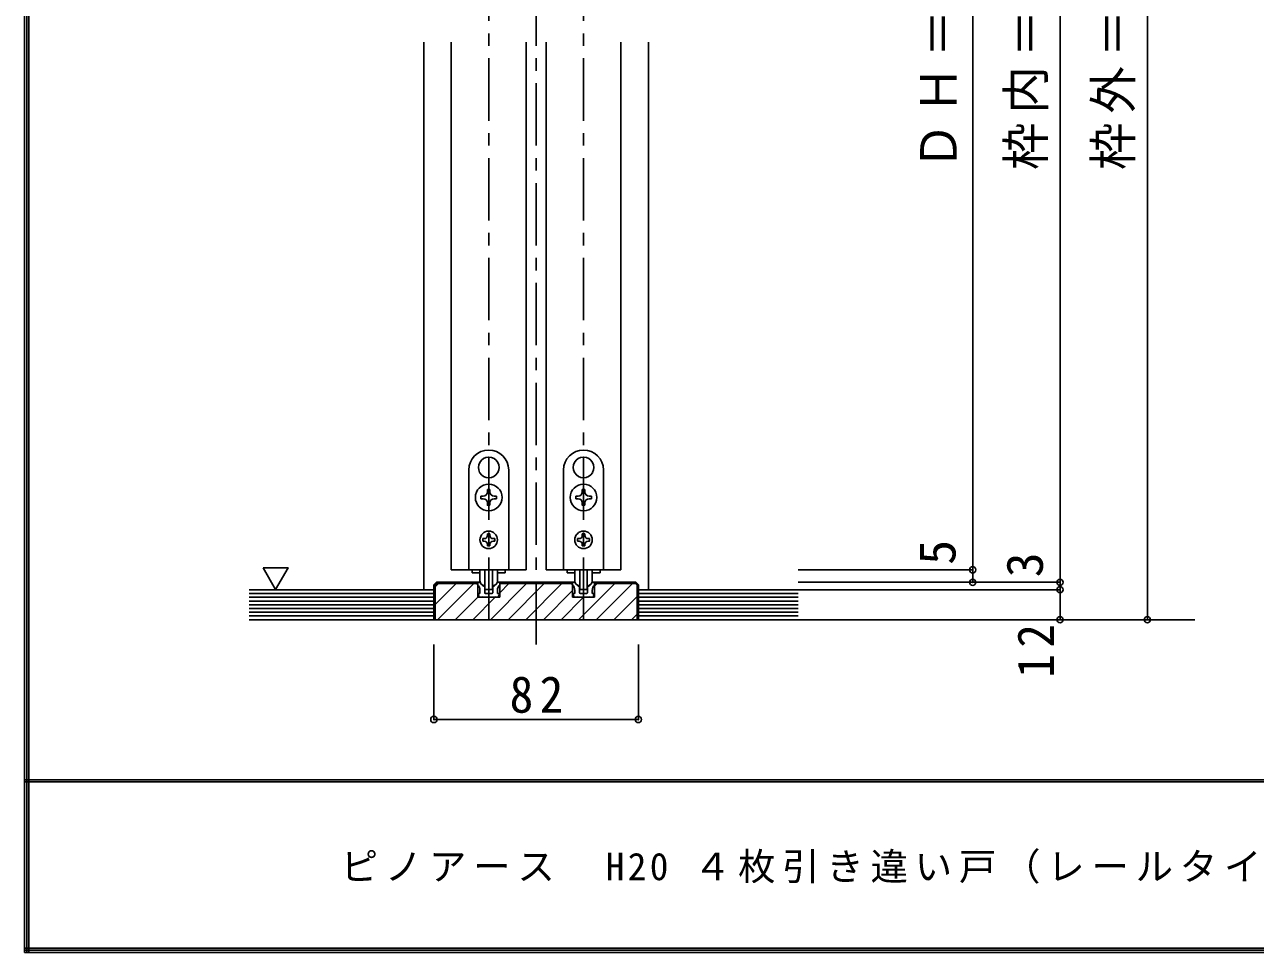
# Model space of a CAD drawing. Units: millimetres, scale not verified. Extents: x -973 to 977, y -718 to 696.
# Drawn here: x -973.3 to -480.1, y -700.8 to -329 of the extents above; entities that cross this region are included whole.
import ezdxf
from ezdxf.enums import TextEntityAlignment as Align

# ---------------------------------------------------------------- set-up
doc = ezdxf.new("R2010")
doc.units = ezdxf.units.MM
doc.header["$LTSCALE"] = 5
doc.header["$PDMODE"] = 32
doc.header["$PDSIZE"] = 2.5
doc.linetypes.add('CHAIN1', pattern=[8, 5, -1, 1, -1])
doc.linetypes.add('DASHED1', pattern=[1.8, 1.2, -0.6])
for name, color, linetype in [('0-1_通り芯', 4, 'CHAIN1'), ('0-3_仕上げ', 2, 'Continuous'), ('0-4_枠', 3, 'Continuous'), ('0-6_扉', 6, 'Continuous'), ('0-7_金物', 7, 'Continuous'), ('0-A_文字', 7, 'Continuous'), ('0-B_寸法', 7, 'Continuous'), ('0-C_ハッチ', 4, 'DASHED1'), ('F-1_枠', 6, 'Continuous'), ('F-A_文字', 7, 'Continuous')]:
    doc.layers.add(name, color=color, linetype=linetype)
doc.styles.add('ＭＳ ゴシック', font='')
doc.styles.get('ＭＳ ゴシック').set_extended_font_data('MS Gothic')

msp = doc.modelspace()

# ---------------------------------------------------------------- linework, layer by layer
at = {"layer": '0-1_通り芯'}
for p, q in [((-768.333, -577.5), (-768.333, -2.5)), ((-787.333, -567.5), (-787.333, -74.5)), ((-749.333, -567.5), (-749.333, -74.5)), ((-883.333, -567.5), (-504.333, -567.5))]:
    msp.add_line(p, q, dxfattribs=at)
at = {"layer": '0-3_仕上げ'}
for p, q in [((-809.333, -555.5), (-883.333, -555.5)), ((-809.333, -567.5), (-809.333, -555.5)), ((-727.333, -567.5), (-727.333, -555.5)), ((-727.333, -555.5), (-663.333, -555.5)), ((-809.333, -567.5), (-883.333, -567.5)), ((-727.333, -567.5), (-663.333, -567.5))]:
    msp.add_line(p, q, dxfattribs=at)
at = {"layer": '0-3_仕上げ', "color": 7}
for p, q in [((-809.333, -557), (-883.333, -557)), ((-727.333, -557), (-663.333, -557)), ((-809.333, -558.5), (-883.333, -558.5)), ((-809.333, -560), (-883.333, -560)), ((-809.333, -561.5), (-883.333, -561.5)), ((-727.333, -558.5), (-663.333, -558.5)), ((-727.333, -560), (-663.333, -560)), ((-727.333, -561.5), (-663.333, -561.5)), ((-809.333, -563), (-883.333, -563)), ((-809.333, -564.5), (-883.333, -564.5)), ((-809.333, -566), (-883.333, -566)), ((-727.333, -563), (-663.333, -563)), ((-727.333, -564.5), (-663.333, -564.5)), ((-727.333, -566), (-663.333, -566))]:
    msp.add_line(p, q, dxfattribs=at)
at = {"layer": '0-4_枠', "color": 4}
for p, q in [((-813.333, -336), (-813.333, -555.5)), ((-723.333, -336), (-723.333, -555.5))]:
    msp.add_line(p, q, dxfattribs=at)
at = {"layer": '0-4_枠'}
for p, q in [((-808.333, -552.5), (-809.333, -553.5)), ((-809.333, -553.5), (-809.333, -567.5)), ((-808.833, -567.5), (-808.833, -553.707)), ((-808.333, -552.5), (-791.733, -552.5)), ((-791.733, -558.5), (-791.733, -552.5)), ((-782.933, -558.5), (-782.933, -552.5)), ((-782.933, -552.5), (-753.733, -552.5)), ((-782.933, -553), (-753.733, -553)), ((-753.733, -558.5), (-753.733, -552.5)), ((-744.933, -558.5), (-744.933, -552.5)), ((-728.333, -552.5), (-744.933, -552.5)), ((-744.933, -553), (-728.54, -553)), ((-727.833, -553.707), (-728.54, -553)), ((-727.333, -553.5), (-728.333, -552.5)), ((-727.833, -567.5), (-727.833, -553.707)), ((-727.333, -553.5), (-727.333, -567.5)), ((-782.933, -558.5), (-791.733, -558.5)), ((-744.933, -558.5), (-753.733, -558.5)), ((-727.333, -567.5), (-809.333, -567.5))]:
    msp.add_line(p, q, dxfattribs=at)
msp.add_lwpolyline([(-791.733, -553), (-808.126, -553), (-808.833, -553.707)], dxfattribs=at)
at = {"layer": '0-6_扉'}
for p, q in [((-802.333, -336), (-802.333, -547.5)), ((-772.333, -336), (-772.333, -547.5)), ((-764.333, -336), (-764.333, -547.5)), ((-734.333, -336), (-734.333, -547.5)), ((-772.333, -547.5), (-802.333, -547.5)), ((-764.333, -547.5), (-734.333, -547.5))]:
    msp.add_line(p, q, dxfattribs=at)
at = {"layer": '0-7_金物'}
for p, q in [((-787.432, -502.351), (-787.333, -502.45)), ((-787.234, -502.351), (-787.333, -502.45)), ((-749.432, -502.351), (-749.333, -502.45)), ((-749.234, -502.351), (-749.333, -502.45)), ((-795.333, -547.5), (-795.333, -507.5)), ((-779.333, -507.5), (-779.333, -547.5)), ((-757.333, -547.5), (-757.333, -507.5)), ((-741.333, -507.5), (-741.333, -547.5)), ((-790.976, -508.489), (-790.841, -508.525)), ((-790.877, -508.66), (-790.841, -508.525)), ((-783.691, -508.489), (-783.826, -508.525)), ((-783.79, -508.66), (-783.826, -508.525)), ((-752.976, -508.489), (-752.841, -508.525)), ((-752.877, -508.66), (-752.841, -508.525)), ((-745.691, -508.489), (-745.826, -508.525)), ((-745.79, -508.66), (-745.826, -508.525)), ((-787.833, -515.35), (-787.833, -516.3)), ((-786.833, -515.35), (-787.833, -515.35)), ((-786.833, -516.3), (-786.833, -515.35)), ((-749.833, -515.35), (-749.833, -516.3)), ((-748.833, -515.35), (-749.833, -515.35)), ((-748.833, -516.3), (-748.833, -515.35)), ((-789.533, -518), (-790.483, -518)), ((-790.483, -518), (-790.483, -519)), ((-790.483, -519), (-789.533, -519)), ((-786.833, -521.65), (-786.833, -520.7)), ((-784.183, -518), (-785.133, -518)), ((-785.133, -519), (-784.183, -519)), ((-784.183, -519), (-784.183, -518)), ((-751.533, -518), (-752.483, -518)), ((-752.483, -518), (-752.483, -519)), ((-752.483, -519), (-751.533, -519)), ((-748.833, -521.65), (-748.833, -520.7)), ((-746.183, -518), (-747.133, -518)), ((-747.133, -519), (-746.183, -519)), ((-746.183, -519), (-746.183, -518)), ((-789.133, -535), (-789.733, -535)), ((-789.733, -535), (-789.733, -536)), ((-789.733, -536), (-789.133, -536)), ((-787.833, -533.1), (-786.833, -533.1)), ((-787.833, -533.1), (-787.833, -533.7)), ((-787.833, -537.3), (-787.833, -537.9)), ((-786.833, -533.1), (-786.833, -533.7)), ((-786.833, -537.3), (-786.833, -537.9)), ((-785.533, -535), (-784.933, -535)), ((-751.133, -535), (-751.733, -535)), ((-751.733, -535), (-751.733, -536)), ((-751.733, -536), (-751.133, -536)), ((-749.833, -533.1), (-748.833, -533.1)), ((-749.833, -533.1), (-749.833, -533.7)), ((-749.833, -537.3), (-749.833, -537.9)), ((-748.833, -533.1), (-748.833, -533.7)), ((-748.833, -537.3), (-748.833, -537.9)), ((-747.533, -535), (-746.933, -535)), ((-786.833, -537.9), (-787.833, -537.9)), ((-748.833, -537.9), (-749.833, -537.9)), ((-779.333, -547.5), (-795.333, -547.5)), ((-793.933, -547.5), (-793.933, -548.7)), ((-790.833, -551.921), (-790.833, -547.5)), ((-788.833, -547.5), (-788.833, -555.121)), ((-785.833, -547.5), (-785.833, -555.121)), ((-783.833, -551.921), (-783.833, -547.5)), ((-780.733, -547.5), (-780.733, -548.7)), ((-741.333, -547.5), (-757.333, -547.5)), ((-755.933, -547.5), (-755.933, -548.7)), ((-752.833, -551.921), (-752.833, -547.5)), ((-750.833, -547.5), (-750.833, -555.121)), ((-747.833, -547.5), (-747.833, -555.121)), ((-745.833, -551.921), (-745.833, -547.5)), ((-742.733, -547.5), (-742.733, -548.7)), ((-793.933, -548.7), (-790.801, -548.7)), ((-783.866, -548.7), (-780.733, -548.7)), ((-755.933, -548.7), (-752.801, -548.7)), ((-745.866, -548.7), (-742.733, -548.7)), ((-791.833, -552.5), (-791.29, -552.5)), ((-791.833, -553.5), (-791.833, -552.5)), ((-791.133, -558.5), (-791.619, -557.274)), ((-790.833, -557), (-791.433, -557)), ((-789.671, -553.912), (-790.937, -552.646)), ((-790.833, -557), (-790.833, -555.736)), ((-789.459, -554), (-789.133, -554)), ((-788.933, -556.7), (-788.933, -554.2)), ((-786.133, -555.421), (-788.533, -555.421)), ((-787.333, -557.3), (-787.033, -557)), ((-787.033, -557), (-786.033, -557)), ((-785.733, -556.7), (-785.733, -554.2)), ((-785.208, -554), (-785.533, -554)), ((-784.995, -553.912), (-783.73, -552.646)), ((-783.833, -557), (-783.833, -555.736)), ((-783.833, -557), (-783.233, -557)), ((-783.533, -558.5), (-783.047, -557.274)), ((-753.833, -552.5), (-753.29, -552.5)), ((-753.833, -553.5), (-753.833, -552.5)), ((-753.133, -558.5), (-753.619, -557.274)), ((-752.833, -557), (-753.433, -557)), ((-751.671, -553.912), (-752.937, -552.646)), ((-752.833, -557), (-752.833, -555.736)), ((-751.459, -554), (-751.133, -554)), ((-750.933, -556.7), (-750.933, -554.2)), ((-748.133, -555.421), (-750.533, -555.421)), ((-749.333, -557.3), (-749.033, -557)), ((-749.033, -557), (-748.033, -557)), ((-747.733, -556.7), (-747.733, -554.2)), ((-747.208, -554), (-747.533, -554)), ((-746.995, -553.912), (-745.73, -552.646)), ((-745.833, -557), (-745.833, -555.736)), ((-745.833, -557), (-745.233, -557)), ((-745.533, -558.5), (-745.047, -557.274)), ((-790.033, -558.5), (-791.133, -558.5)), ((-790.033, -558.5), (-789.833, -558.3)), ((-789.833, -558.3), (-789.633, -558.5)), ((-785.033, -558.5), (-789.633, -558.5)), ((-784.833, -558.3), (-785.033, -558.5)), ((-784.633, -558.5), (-784.833, -558.3)), ((-784.633, -558.5), (-783.533, -558.5)), ((-752.033, -558.5), (-753.133, -558.5)), ((-752.033, -558.5), (-751.833, -558.3)), ((-751.833, -558.3), (-751.633, -558.5)), ((-747.033, -558.5), (-751.633, -558.5)), ((-746.833, -558.3), (-747.033, -558.5)), ((-746.633, -558.5), (-746.833, -558.3)), ((-746.633, -558.5), (-745.533, -558.5))]:
    msp.add_line(p, q, dxfattribs=at)
for points in [[(-787.833, -520.7), (-787.833, -521.65), (-786.833, -521.65)], [(-749.833, -520.7), (-749.833, -521.65), (-748.833, -521.65)], [(-784.933, -535), (-784.933, -536), (-785.533, -536)], [(-746.933, -535), (-746.933, -536), (-747.533, -536)], [(-788.633, -557), (-787.633, -557), (-787.333, -557.3)], [(-782.833, -553.5), (-782.833, -552.5), (-783.376, -552.5)], [(-750.633, -557), (-749.633, -557), (-749.333, -557.3)], [(-744.833, -553.5), (-744.833, -552.5), (-745.376, -552.5)]]:
    msp.add_lwpolyline(points, dxfattribs=at)
for centre, radius in [((-787.333, -518.5), 5.35), ((-749.333, -518.5), 5.35), ((-787.333, -535.5), 3.5), ((-749.333, -535.5), 3.5)]:
    msp.add_circle(centre, radius, dxfattribs=at)
for centre, radius, start, end in [((-787.333, -507.5), 8, 0, 180), ((-787.333, -506.5), 4.15, 91.3645, 208.6355), ((-787.333, -506.5), 4.15, 331.3645, 88.6355), ((-749.333, -507.5), 8, 0, 180), ((-749.333, -506.5), 4.15, 91.3645, 208.6355), ((-749.333, -506.5), 4.15, 331.3645, 88.6355), ((-787.333, -506.5), 4.15, 211.3645, 328.6355), ((-749.333, -506.5), 4.15, 211.3645, 328.6355), ((-789.533, -516.3), 1.7, 270, 0), ((-785.133, -516.3), 1.7, 180, 270), ((-751.533, -516.3), 1.7, 270, 0), ((-747.133, -516.3), 1.7, 180, 270), ((-789.533, -520.7), 1.7, 0, 90), ((-785.133, -520.7), 1.7, 90, 180), ((-751.533, -520.7), 1.7, 0, 90), ((-747.133, -520.7), 1.7, 90, 180), ((-789.133, -533.7), 1.3, 270, 0), ((-789.133, -537.3), 1.3, 0, 90), ((-785.533, -533.7), 1.3, 180, 270), ((-785.533, -537.3), 1.3, 90, 180), ((-751.133, -533.7), 1.3, 270, 0), ((-751.133, -537.3), 1.3, 0, 90), ((-747.533, -533.7), 1.3, 180, 270), ((-747.533, -537.3), 1.3, 90, 180), ((-788.833, -551.921), 2, 180, 264.78409), ((-785.833, -551.921), 2, 275.21591, 0), ((-750.833, -551.921), 2, 180, 264.78409), ((-747.833, -551.921), 2, 275.21591, 0), ((-793.833, -555.736), 3, 0, 48.19), ((-791.433, -557.2), 0.2, 90, 201.616), ((-791.29, -553), 0.5, 45, 90), ((-789.459, -553.7), 0.3, 225, 270), ((-789.133, -554.2), 0.2, 0, 90), ((-789.033, -554.112), 0.2, 0, 84.78409), ((-788.633, -556.7), 0.3, 180, 270), ((-788.533, -555.121), 0.3, 180, 270), ((-786.133, -555.121), 0.3, 270, 0), ((-786.033, -556.7), 0.3, 270, 0), ((-785.633, -554.112), 0.2, 95.21591, 180), ((-785.533, -554.2), 0.2, 90, 180), ((-785.208, -553.7), 0.3, 270, 315), ((-780.833, -555.736), 3, 131.81, 180), ((-783.376, -553), 0.5, 90, 135), ((-783.233, -557.2), 0.2, 338.384, 90), ((-755.833, -555.736), 3, 0, 48.19), ((-753.433, -557.2), 0.2, 90, 201.616), ((-753.29, -553), 0.5, 45, 90), ((-751.459, -553.7), 0.3, 225, 270), ((-751.133, -554.2), 0.2, 0, 90), ((-751.033, -554.112), 0.2, 0, 84.78409), ((-750.633, -556.7), 0.3, 180, 270), ((-750.533, -555.121), 0.3, 180, 270), ((-748.133, -555.121), 0.3, 270, 0), ((-748.033, -556.7), 0.3, 270, 0), ((-747.633, -554.112), 0.2, 95.21591, 180), ((-747.533, -554.2), 0.2, 90, 180), ((-747.208, -553.7), 0.3, 270, 315), ((-742.833, -555.736), 3, 131.81, 180), ((-745.376, -553), 0.5, 90, 135), ((-745.233, -557.2), 0.2, 338.384, 90)]:
    msp.add_arc(centre, radius, start, end, dxfattribs=at)
at = {"layer": '0-A_文字'}
msp.add_line((-877.769, -546.686), (-872.769, -555.347), dxfattribs=at)
msp.add_lwpolyline([(-877.769, -546.686), (-867.769, -546.686), (-872.769, -555.347)], dxfattribs=at)
at = {"layer": '0-B_寸法', "color": 4}
for p, q in [((-523.333, -60.5), (-523.333, -555.5)), ((-558.333, -567.5), (-558.333, -90.5)), ((-593.333, -104.5), (-593.333, -547.5)), ((-593.333, -547.5), (-663.333, -547.5)), ((-593.333, -547.5), (-593.333, -552.5)), ((-558.333, -552.5), (-663.333, -552.5)), ((-558.333, -555.5), (-663.333, -555.5)), ((-523.333, -567.5), (-523.333, -555.5)), ((-523.333, -567.5), (-663.333, -567.5)), ((-809.333, -607.5), (-809.333, -577.5)), ((-727.333, -607.5), (-727.333, -577.5)), ((-809.333, -607.5), (-727.333, -607.5))]:
    msp.add_line(p, q, dxfattribs=at)
at = {"layer": '0-B_寸法'}
for p in [(-593.333, -547.5), (-593.333, -552.5), (-558.333, -552.5), (-558.333, -555.5), (-558.333, -567.5), (-523.333, -567.5), (-809.333, -607.5), (-727.333, -607.5)]:
    msp.add_point(p, dxfattribs=at)
at = {"layer": '0-C_ハッチ', "linetype": 'Continuous'}
for p, q in [((-808.833, -554.33), (-807.504, -553)), ((-808.833, -561.401), (-800.432, -553)), ((-807.861, -567.5), (-793.361, -553)), ((-786.648, -567.5), (-772.148, -553)), ((-782.933, -556.714), (-779.219, -553)), ((-779.577, -567.5), (-765.077, -553)), ((-772.506, -567.5), (-758.006, -553)), ((-765.435, -567.5), (-753.733, -555.798)), ((-751.293, -567.5), (-736.793, -553)), ((-744.933, -554.069), (-743.864, -553)), ((-744.222, -567.5), (-729.722, -553)), ((-800.79, -567.5), (-791.733, -558.443)), ((-793.719, -567.5), (-784.719, -558.5)), ((-758.364, -567.5), (-749.364, -558.5)), ((-737.151, -567.5), (-727.833, -558.182)), ((-730.08, -567.5), (-727.833, -565.254)), ((-727.438, -567.5), (-727.333, -567.396))]:
    msp.add_line(p, q, dxfattribs=at)
at = {"layer": 'F-1_枠'}
for p, q in [((-973.347, 695.833), (-973.347, -700.833)), ((-972.514, 695.833), (-972.514, -700.833)), ((-971.68, 695.833), (-971.68, -700.833)), ((976.653, -631.667), (-973.347, -631.667)), ((976.653, -632.5), (-973.347, -632.5)), ((976.653, -699.167), (-973.347, -699.167)), ((976.653, -700), (-973.347, -700)), ((976.653, -700.833), (-973.347, -700.833))]:
    msp.add_line(p, q, dxfattribs=at)

# ---------------------------------------------------------------- texts
at = {"layer": '0-B_寸法', "style": 'ＭＳ ゴシック'}
for s, p in [('5', (-595.833, -545.5)), ('3', (-560.833, -550.5))]:
    msp.add_text(s, height=14.66, rotation=90, dxfattribs=at).set_placement(p, align=Align.BOTTOM_LEFT)
at = {"layer": '0-B_寸法', "char_height": 14.66, "attachment_point": 7, "rotation": 90, "style": 'ＭＳ ゴシック'}
for s, insert in [('\\T1.19;\\W0.95;ＤＨ＝1,983', (-595.963, -387.25)), ('\\T1.19;\\W0.95;枠内＝2,002', (-560.963, -387.25)), ('\\T1.19;\\W0.95;枠外＝2,047', (-525.963, -387.25)), ('\\T1.27;\\W0.95;12', (-560.833, -590.75))]:
    msp.add_mtext(s, dxfattribs=dict(at, insert=insert))
at = {"layer": '0-B_寸法', "insert": (-778.958, -605), "char_height": 14.66, "attachment_point": 7, "style": 'ＭＳ ゴシック'}
msp.add_mtext('\\T1.27;\\W0.95;82', dxfattribs=at)
at = {"layer": 'F-A_文字', "insert": (-846.68, -673.333), "char_height": 11, "attachment_point": 7, "style": 'ＭＳ ゴシック'}
msp.add_mtext('\\T1.18;ピノアース\u3000H20\\~４枚引き違い戸（レールタイプ）固定枠90㎜幅\u30003方枠＋敷居N型／床直付けレール', dxfattribs=at)

doc.saveas('drawing.dxf')
